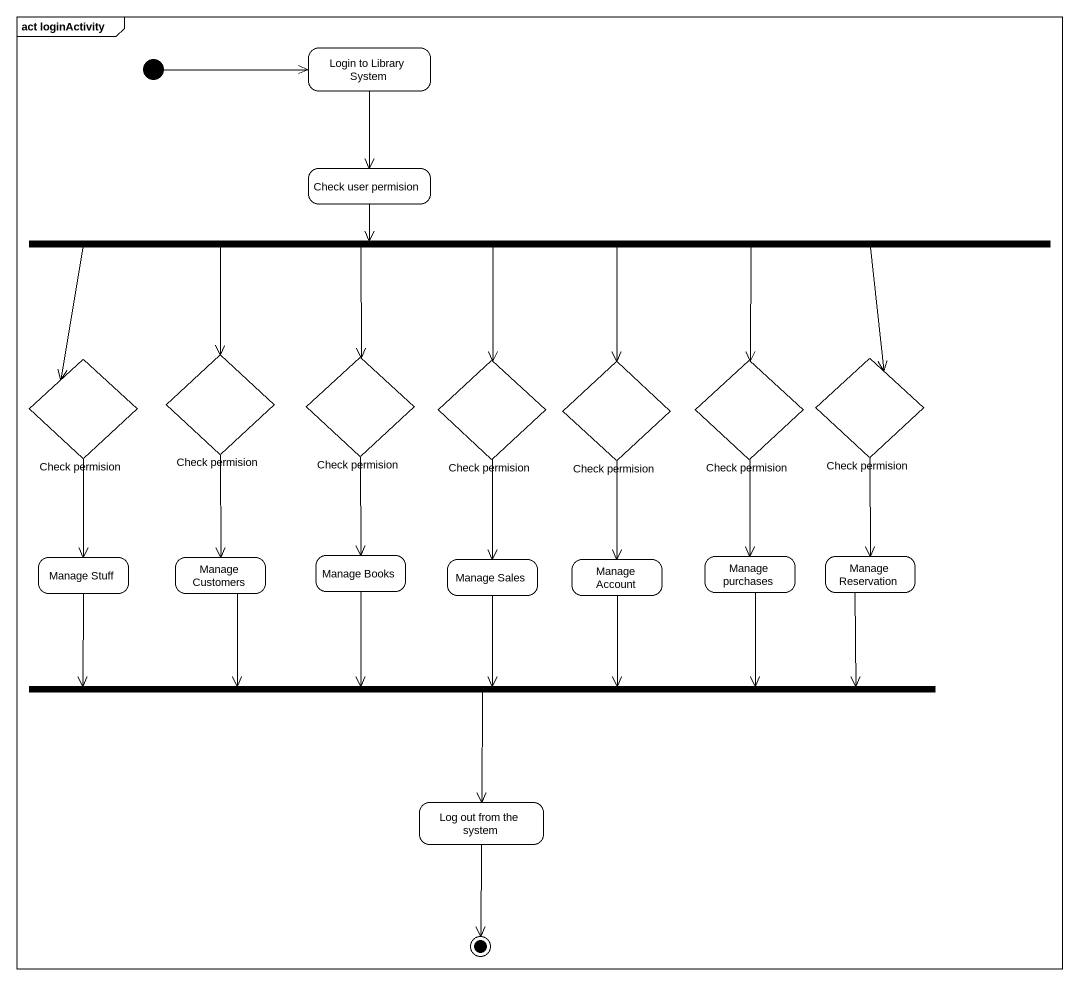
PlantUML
@startuml
mainframe act loginActivity
hide empty description
state "Login to Library System" as Login_to_Library_System
state "Check user permision" as Check_user_permision
state fork1 <<fork>>
state "Check permision" as Check_permision <<choice>>
state "Check permision" as Check_permision_2 <<choice>>
state "Check permision" as Check_permision_3 <<choice>>
state "Check permision" as Check_permision_4 <<choice>>
state "Check permision" as Check_permision_5 <<choice>>
state "Check permision" as Check_permision_6 <<choice>>
state "Check permision" as Check_permision_7 <<choice>>
state "Manage Stuff" as Manage_Stuff
state "Manage Customers" as Manage_Customers
state "Manage Books" as Manage_Books
state "Manage Sales" as Manage_Sales
state "Manage Account" as Manage_Account
state "Manage purchases" as Manage_purchases
state "Manage Reservation" as Manage_Reservation
state fork2 <<join>>
state "Log out from the system" as Log_out_from_the_system
[*] -right-> Login_to_Library_System
Login_to_Library_System --> Check_user_permision
Check_user_permision -right-> fork1
fork1 -left-> Check_permision
fork1 -left-> Check_permision_2
fork1 --> Check_permision_3
fork1 --> Check_permision_4
fork1 --> Check_permision_5
fork1 --> Check_permision_6
fork1 -right-> Check_permision_7
Check_permision --> Manage_Stuff
Check_permision_2 --> Manage_Customers
Check_permision_3 --> Manage_Books
Check_permision_4 --> Manage_Sales
Check_permision_5 --> Manage_Account
Check_permision_6 --> Manage_purchases
Check_permision_7 --> Manage_Reservation
Manage_Stuff -right-> fork2
Manage_Customers -right-> fork2
Manage_Books --> fork2
Manage_Sales --> fork2
Manage_Account --> fork2
Manage_purchases -left-> fork2
Manage_Reservation -left-> fork2
fork2 --> Log_out_from_the_system
Log_out_from_the_system --> [*]
@enduml
